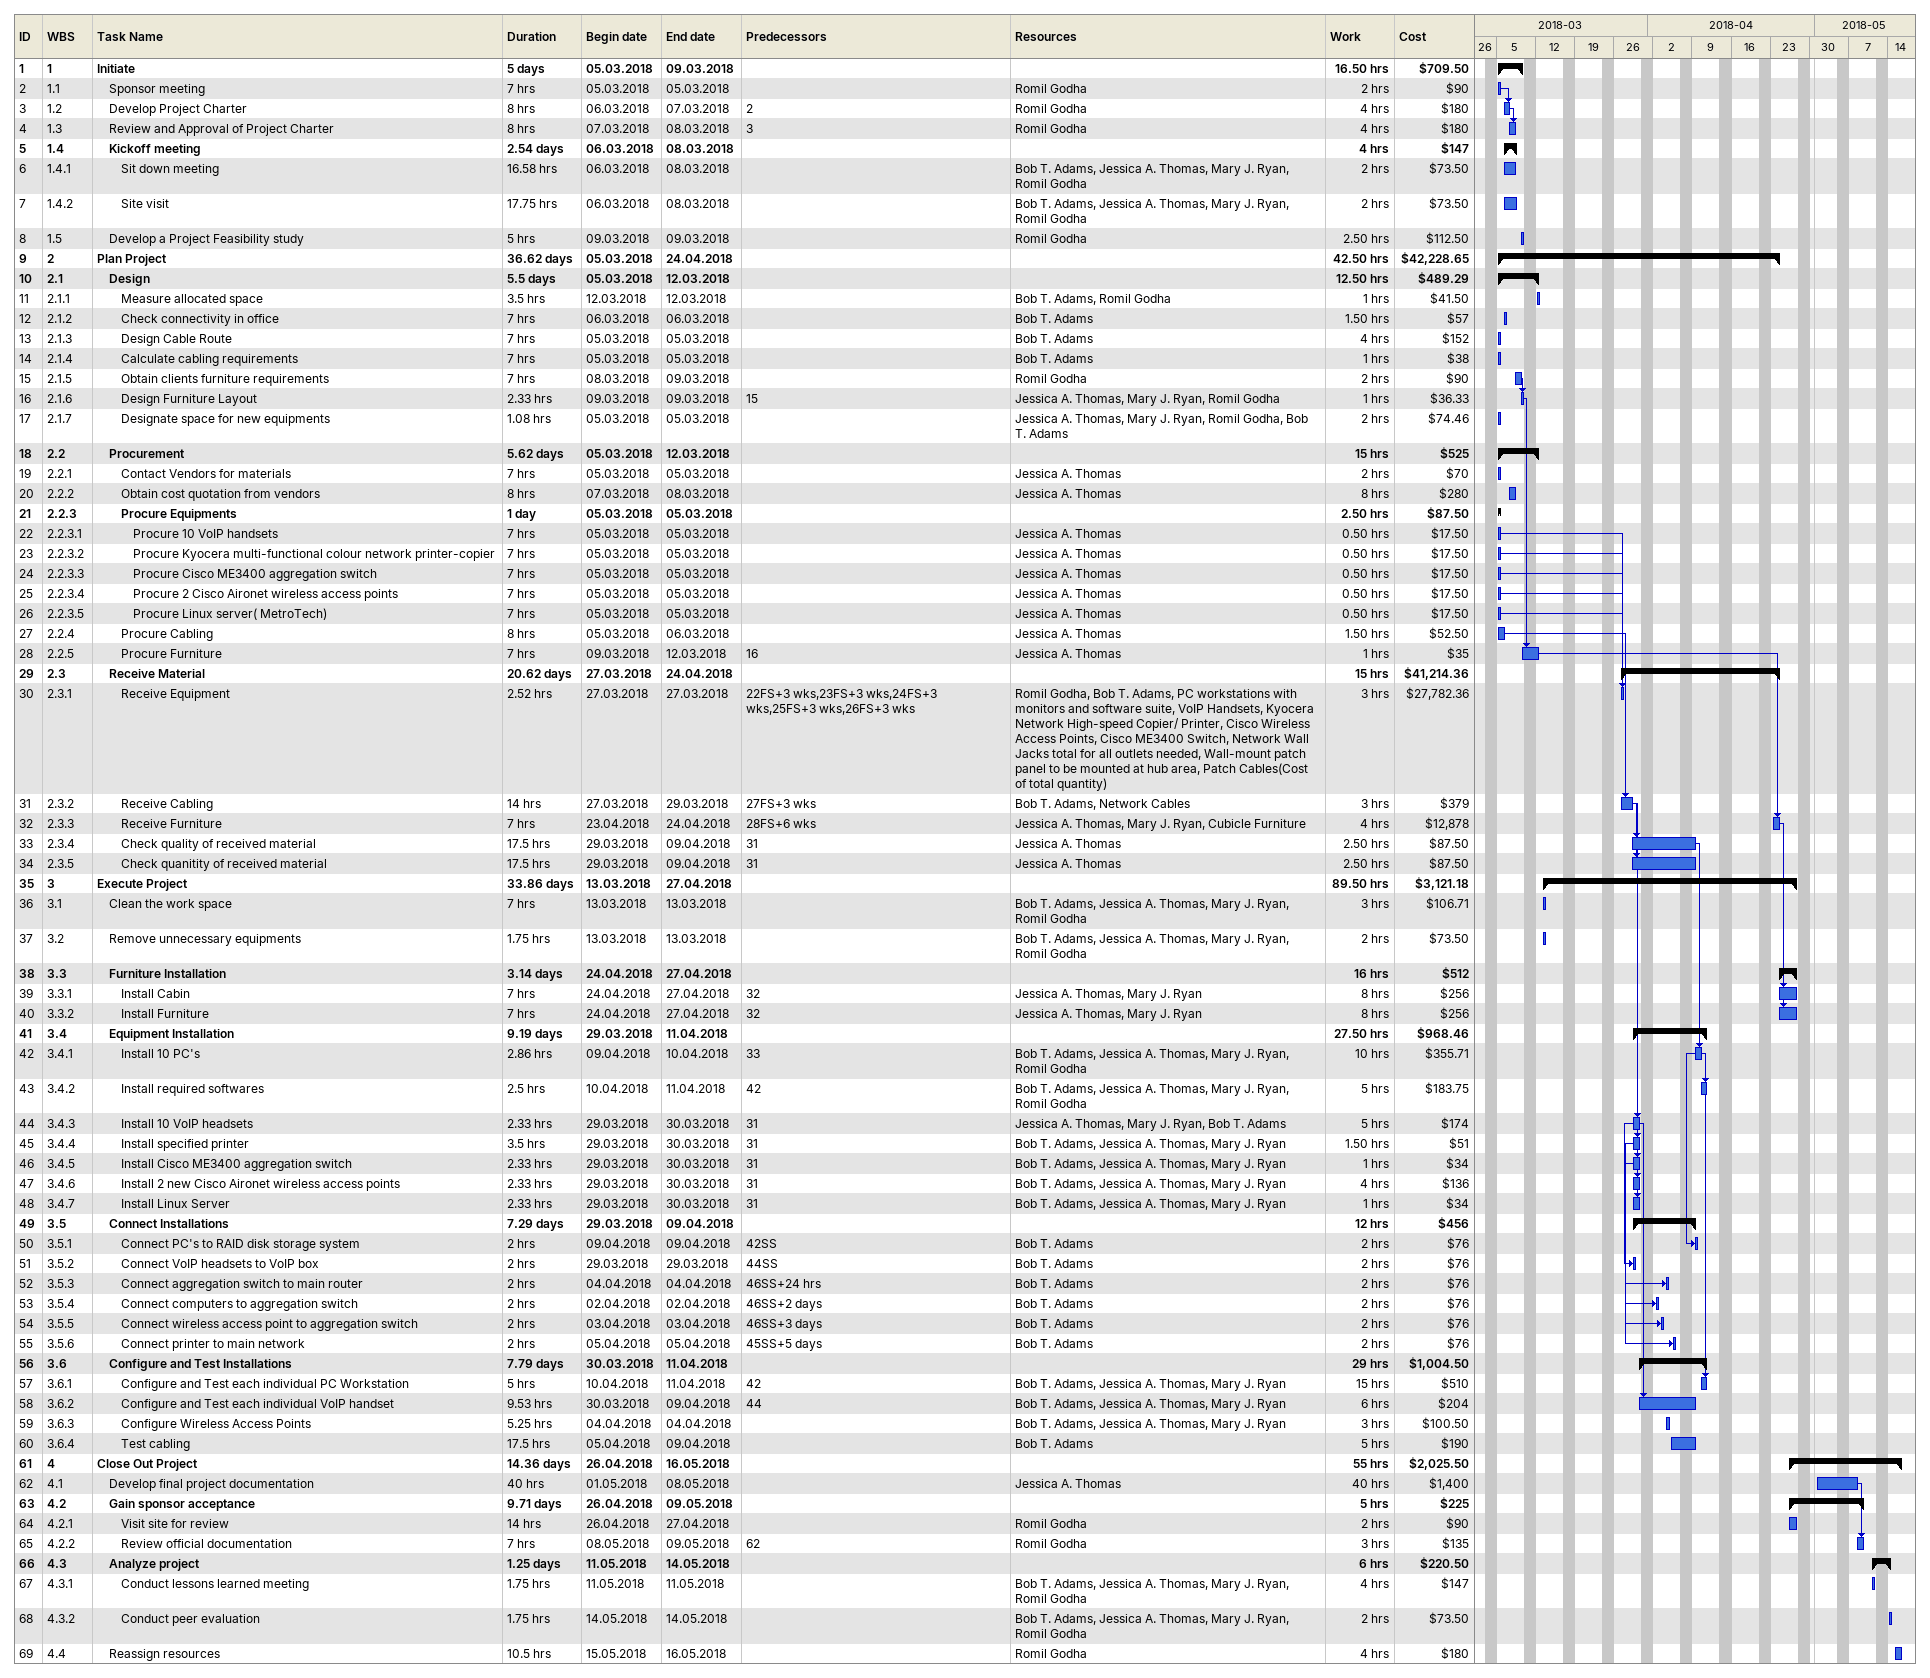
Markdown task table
| ID | WBS | Task | Duration | Start | Finish | Predecessors | Resources | Work (h) | Cost ($) |
|---|---|---|---|---|---|---|---|---|---|
| 1 | 1 | **Initiate** | 5d | 2018-03-05 | 2018-03-09 |  |  | 16.50 | 709.50 |
| 2 | 1.1 | Sponsor meeting | 7h | 2018-03-05 | 2018-03-05 |  | Romil Godha | 2 | 90 |
| 3 | 1.2 | Develop Project Charter | 8h | 2018-03-06 | 2018-03-07 | 2 | Romil Godha | 4 | 180 |
| 4 | 1.3 | Review and Approval of Project Charter | 8h | 2018-03-07 | 2018-03-08 | 3 | Romil Godha | 4 | 180 |
| 5 | 1.4 | **Kickoff meeting** | 2.54d | 2018-03-06 | 2018-03-08 |  |  | 4 | 147 |
| 6 | 1.4.1 | Sit down meeting | 16.58h | 2018-03-06 | 2018-03-08 |  | Bob T. Adams, Jessica A. Thomas, Mary J. Ryan, Romil Godha | 2 | 73.50 |
| 7 | 1.4.2 | Site visit | 17.75h | 2018-03-06 | 2018-03-08 |  | Bob T. Adams, Jessica A. Thomas, Mary J. Ryan, Romil Godha | 2 | 73.50 |
| 8 | 1.5 | Develop a Project Feasibility study | 5h | 2018-03-09 | 2018-03-09 |  | Romil Godha | 2.50 | 112.50 |
| 9 | 2 | **Plan Project** | 36.62d | 2018-03-05 | 2018-04-24 |  |  | 42.50 | 42228.65 |
| 10 | 2.1 | **Design** | 5.5d | 2018-03-05 | 2018-03-12 |  |  | 12.50 | 489.29 |
| 11 | 2.1.1 | Measure allocated space | 3.5h | 2018-03-12 | 2018-03-12 |  | Bob T. Adams, Romil Godha | 1 | 41.50 |
| 12 | 2.1.2 | Check connectivity in office | 7h | 2018-03-06 | 2018-03-06 |  | Bob T. Adams | 1.50 | 57 |
| 13 | 2.1.3 | Design Cable Route | 7h | 2018-03-05 | 2018-03-05 |  | Bob T. Adams | 4 | 152 |
| 14 | 2.1.4 | Calculate cabling requirements | 7h | 2018-03-05 | 2018-03-05 |  | Bob T. Adams | 1 | 38 |
| 15 | 2.1.5 | Obtain clients furniture requirements | 7h | 2018-03-08 | 2018-03-09 |  | Romil Godha | 2 | 90 |
| 16 | 2.1.6 | Design Furniture Layout | 2.33h | 2018-03-09 | 2018-03-09 | 15 | Jessica A. Thomas, Mary J. Ryan, Romil Godha | 1 | 36.33 |
| 17 | 2.1.7 | Designate space for new equipments | 1.08h | 2018-03-05 | 2018-03-05 |  | Jessica A. Thomas, Mary J. Ryan, Romil Godha, Bob T. Adams | 2 | 74.46 |
| 18 | 2.2 | **Procurement** | 5.62d | 2018-03-05 | 2018-03-12 |  |  | 15 | 525 |
| 19 | 2.2.1 | Contact Vendors for materials | 7h | 2018-03-05 | 2018-03-05 |  | Jessica A. Thomas | 2 | 70 |
| 20 | 2.2.2 | Obtain cost quotation from vendors | 8h | 2018-03-07 | 2018-03-08 |  | Jessica A. Thomas | 8 | 280 |
| 21 | 2.2.3 | **Procure Equipments** | 1d | 2018-03-05 | 2018-03-05 |  |  | 2.50 | 87.50 |
| 22 | 2.2.3.1 | Procure 10 VoIP handsets | 7h | 2018-03-05 | 2018-03-05 |  | Jessica A. Thomas | 0.50 | 17.50 |
| 23 | 2.2.3.2 | Procure Kyocera multi-functional colour network printer-copier | 7h | 2018-03-05 | 2018-03-05 |  | Jessica A. Thomas | 0.50 | 17.50 |
| 24 | 2.2.3.3 | Procure Cisco ME3400 aggregation switch | 7h | 2018-03-05 | 2018-03-05 |  | Jessica A. Thomas | 0.50 | 17.50 |
| 25 | 2.2.3.4 | Procure 2 Cisco Aironet wireless access points | 7h | 2018-03-05 | 2018-03-05 |  | Jessica A. Thomas | 0.50 | 17.50 |
| 26 | 2.2.3.5 | Procure Linux server( MetroTech) | 7h | 2018-03-05 | 2018-03-05 |  | Jessica A. Thomas | 0.50 | 17.50 |
| 27 | 2.2.4 | Procure Cabling | 8h | 2018-03-05 | 2018-03-06 |  | Jessica A. Thomas | 1.50 | 52.50 |
| 28 | 2.2.5 | Procure Furniture | 7h | 2018-03-09 | 2018-03-12 | 16 | Jessica A. Thomas | 1 | 35 |
| 29 | 2.3 | **Receive Material** | 20.62d | 2018-03-27 | 2018-04-24 |  |  | 15 | 41214.36 |
| 30 | 2.3.1 | Receive Equipment | 2.52h | 2018-03-27 | 2018-03-27 | 22FS+3w, 23FS+3w, 24FS+3w, 25FS+3w, 26FS+3w | Romil Godha, Bob T. Adams, PC workstations with monitors and software suite, VoIP Handsets, Kyocera Network High-speed Copier/ Printer, Cisco Wireless Access Points, Cisco ME3400 Switch, Network Wall Jacks total for all outlets needed, Wall-mount patch panel to be mounted at hub area, Patch Cables(Cost of total quantity) | 3 | 27782.36 |
| 31 | 2.3.2 | Receive Cabling | 14h | 2018-03-27 | 2018-03-29 | 27FS+3w | Bob T. Adams, Network Cables | 3 | 379 |
| 32 | 2.3.3 | Receive Furniture | 7h | 2018-04-23 | 2018-04-24 | 28FS+6w | Jessica A. Thomas, Mary J. Ryan, Cubicle Furniture | 4 | 12878 |
| 33 | 2.3.4 | Check quality of received material | 17.5h | 2018-03-29 | 2018-04-09 | 31 | Jessica A. Thomas | 2.50 | 87.50 |
| 34 | 2.3.5 | Check quanitity of received material | 17.5h | 2018-03-29 | 2018-04-09 | 31 | Jessica A. Thomas | 2.50 | 87.50 |
| 35 | 3 | **Execute Project** | 33.86d | 2018-03-13 | 2018-04-27 |  |  | 89.50 | 3121.18 |
| 36 | 3.1 | Clean the work space | 7h | 2018-03-13 | 2018-03-13 |  | Bob T. Adams, Jessica A. Thomas, Mary J. Ryan, Romil Godha | 3 | 106.71 |
| 37 | 3.2 | Remove unnecessary equipments | 1.75h | 2018-03-13 | 2018-03-13 |  | Bob T. Adams, Jessica A. Thomas, Mary J. Ryan, Romil Godha | 2 | 73.50 |
| 38 | 3.3 | **Furniture Installation** | 3.14d | 2018-04-24 | 2018-04-27 |  |  | 16 | 512 |
| 39 | 3.3.1 | Install Cabin | 7h | 2018-04-24 | 2018-04-27 | 32 | Jessica A. Thomas, Mary J. Ryan | 8 | 256 |
| 40 | 3.3.2 | Install Furniture | 7h | 2018-04-24 | 2018-04-27 | 32 | Jessica A. Thomas, Mary J. Ryan | 8 | 256 |
| 41 | 3.4 | **Equipment Installation** | 9.19d | 2018-03-29 | 2018-04-11 |  |  | 27.50 | 968.46 |
| 42 | 3.4.1 | Install 10 PC's | 2.86h | 2018-04-09 | 2018-04-10 | 33 | Bob T. Adams, Jessica A. Thomas, Mary J. Ryan, Romil Godha | 10 | 355.71 |
| 43 | 3.4.2 | Install required softwares | 2.5h | 2018-04-10 | 2018-04-11 | 42 | Bob T. Adams, Jessica A. Thomas, Mary J. Ryan, Romil Godha | 5 | 183.75 |
| 44 | 3.4.3 | Install 10 VoIP headsets | 2.33h | 2018-03-29 | 2018-03-30 | 31 | Jessica A. Thomas, Mary J. Ryan, Bob T. Adams | 5 | 174 |
| 45 | 3.4.4 | Install specified printer | 3.5h | 2018-03-29 | 2018-03-30 | 31 | Bob T. Adams, Jessica A. Thomas, Mary J. Ryan | 1.50 | 51 |
| 46 | 3.4.5 | Install Cisco ME3400 aggregation switch | 2.33h | 2018-03-29 | 2018-03-30 | 31 | Bob T. Adams, Jessica A. Thomas, Mary J. Ryan | 1 | 34 |
| 47 | 3.4.6 | Install 2 new Cisco Aironet wireless access points | 2.33h | 2018-03-29 | 2018-03-30 | 31 | Bob T. Adams, Jessica A. Thomas, Mary J. Ryan | 4 | 136 |
| 48 | 3.4.7 | Install Linux Server | 2.33h | 2018-03-29 | 2018-03-30 | 31 | Bob T. Adams, Jessica A. Thomas, Mary J. Ryan | 1 | 34 |
| 49 | 3.5 | **Connect Installations** | 7.29d | 2018-03-29 | 2018-04-09 |  |  | 12 | 456 |
| 50 | 3.5.1 | Connect PC's to RAID disk storage system | 2h | 2018-04-09 | 2018-04-09 | 42SS | Bob T. Adams | 2 | 76 |
| 51 | 3.5.2 | Connect VoIP headsets to VoIP box | 2h | 2018-03-29 | 2018-03-29 | 44SS | Bob T. Adams | 2 | 76 |
| 52 | 3.5.3 | Connect aggregation switch to main router | 2h | 2018-04-04 | 2018-04-04 | 46SS+24h | Bob T. Adams | 2 | 76 |
| 53 | 3.5.4 | Connect computers to aggregation switch | 2h | 2018-04-02 | 2018-04-02 | 46SS+2d | Bob T. Adams | 2 | 76 |
| 54 | 3.5.5 | Connect wireless access point to aggregation switch | 2h | 2018-04-03 | 2018-04-03 | 46SS+3d | Bob T. Adams | 2 | 76 |
| 55 | 3.5.6 | Connect printer to main network | 2h | 2018-04-05 | 2018-04-05 | 45SS+5d | Bob T. Adams | 2 | 76 |
| 56 | 3.6 | **Configure and Test Installations** | 7.79d | 2018-03-30 | 2018-04-11 |  |  | 29 | 1004.50 |
| 57 | 3.6.1 | Configure and Test each individual PC Workstation | 5h | 2018-04-10 | 2018-04-11 | 42 | Bob T. Adams, Jessica A. Thomas, Mary J. Ryan | 15 | 510 |
| 58 | 3.6.2 | Configure and Test each individual VoIP handset | 9.53h | 2018-03-30 | 2018-04-09 | 44 | Bob T. Adams, Jessica A. Thomas, Mary J. Ryan | 6 | 204 |
| 59 | 3.6.3 | Configure Wireless Access Points | 5.25h | 2018-04-04 | 2018-04-04 |  | Bob T. Adams, Jessica A. Thomas, Mary J. Ryan | 3 | 100.50 |
| 60 | 3.6.4 | Test cabling | 17.5h | 2018-04-05 | 2018-04-09 |  | Bob T. Adams | 5 | 190 |
| 61 | 4 | **Close Out Project** | 14.36d | 2018-04-26 | 2018-05-16 |  |  | 55 | 2025.50 |
| 62 | 4.1 | Develop final project documentation | 40h | 2018-05-01 | 2018-05-08 |  | Jessica A. Thomas | 40 | 1400 |
| 63 | 4.2 | **Gain sponsor acceptance** | 9.71d | 2018-04-26 | 2018-05-09 |  |  | 5 | 225 |
| 64 | 4.2.1 | Visit site for review | 14h | 2018-04-26 | 2018-04-27 |  | Romil Godha | 2 | 90 |
| 65 | 4.2.2 | Review official documentation | 7h | 2018-05-08 | 2018-05-09 | 62 | Romil Godha | 3 | 135 |
| 66 | 4.3 | **Analyze project** | 1.25d | 2018-05-11 | 2018-05-14 |  |  | 6 | 220.50 |
| 67 | 4.3.1 | Conduct lessons learned meeting | 1.75h | 2018-05-11 | 2018-05-11 |  | Bob T. Adams, Jessica A. Thomas, Mary J. Ryan, Romil Godha | 4 | 147 |
| 68 | 4.3.2 | Conduct peer evaluation | 1.75h | 2018-05-14 | 2018-05-14 |  | Bob T. Adams, Jessica A. Thomas, Mary J. Ryan, Romil Godha | 2 | 73.50 |
| 69 | 4.4 | Reassign resources | 10.5h | 2018-05-15 | 2018-05-16 |  | Romil Godha | 4 | 180 |
